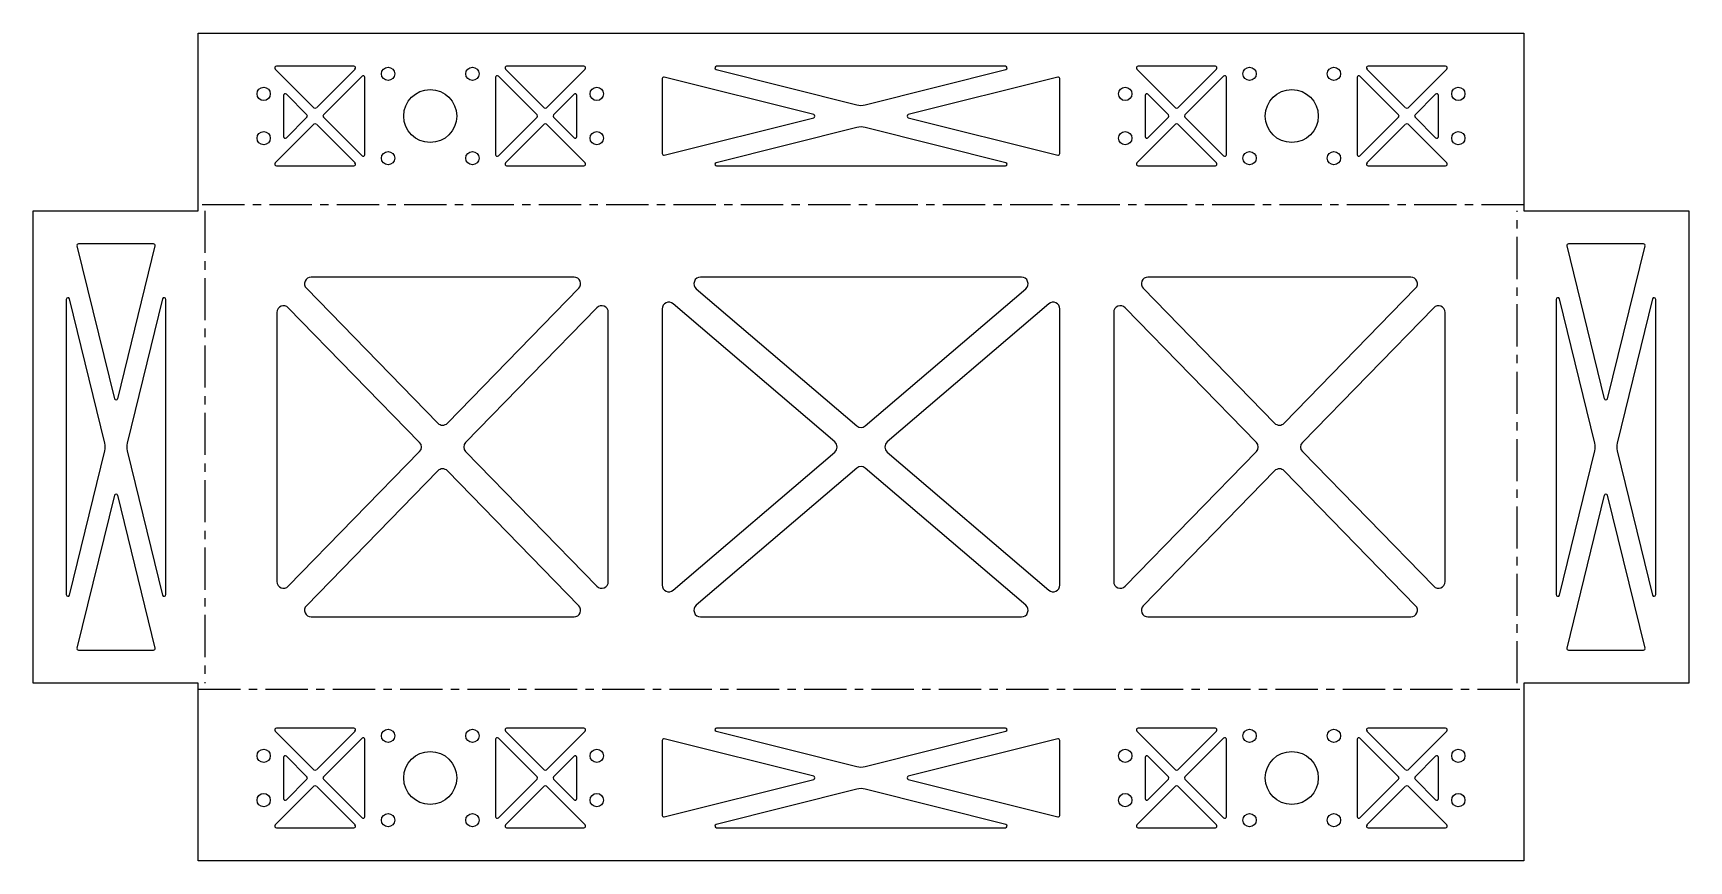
# Model space of a CAD drawing. Header units: millimetres. Extents: x -25 to 25, y -12.5 to 12.5.
import ezdxf

# ---------------------------------------------------------------- set-up
doc = ezdxf.new("R2010")
doc.units = ezdxf.units.MM
doc.linetypes.add('CENTERX2', pattern=[2.032, 1.27, -0.254, 0.254, -0.254])

msp = doc.modelspace()

# ---------------------------------------------------------------- linework, layer by layer
at = {"color": 7, "linetype": 'Continuous', "lineweight": 25}
for p, q in [((-20, 12.484), (20, 12.484)), ((-20, 7.126), (-20, 12.484)), ((20, 12.484), (20, 7.126)), ((-17.675, 11.399), (-16.508, 10.231)), ((-15.306, 11.484), (-17.64, 11.484)), ((-16.437, 10.231), (-15.27, 11.399)), ((-15.058, 11.187), (-16.225, 10.019)), ((-14.973, 8.817), (-14.973, 11.151)), ((-11.027, 11.151), (-11.027, 8.817)), ((-9.775, 10.019), (-10.942, 11.187)), ((-10.73, 11.399), (-9.563, 10.231)), ((-8.36, 11.484), (-10.694, 11.484)), ((-9.492, 10.231), (-8.325, 11.399)), ((-6, 11.111), (-6, 8.851)), ((-1.428, 10.029), (-5.938, 11.159)), ((-4.372, 11.386), (-0.122, 10.321)), ((4.36, 11.484), (-4.36, 11.484)), ((0.122, 10.321), (4.372, 11.386)), ((5.938, 11.159), (1.428, 10.029)), ((6, 8.851), (6, 11.111)), ((8.325, 11.399), (9.492, 10.231)), ((10.694, 11.484), (8.36, 11.484)), ((9.563, 10.231), (10.73, 11.399)), ((10.942, 11.187), (9.775, 10.019)), ((11.027, 8.817), (11.027, 11.151)), ((14.973, 11.151), (14.973, 8.817)), ((16.225, 10.019), (15.058, 11.187)), ((15.27, 11.399), (16.437, 10.231)), ((17.64, 11.484), (15.306, 11.484)), ((16.508, 10.231), (17.675, 11.399)), ((-17.426, 10.605), (-17.426, 9.363)), ((-16.72, 10.019), (-17.341, 10.64)), ((-8.659, 10.64), (-9.28, 10.019)), ((-8.574, 9.363), (-8.574, 10.605)), ((8.574, 10.605), (8.574, 9.363)), ((9.28, 10.019), (8.659, 10.64)), ((17.341, 10.64), (16.72, 10.019)), ((17.426, 9.363), (17.426, 10.605)), ((-16.508, 9.737), (-17.675, 8.569)), ((-17.341, 9.328), (-16.72, 9.949)), ((-15.27, 8.569), (-16.437, 9.737)), ((-16.225, 9.949), (-15.058, 8.781)), ((-10.942, 8.781), (-9.775, 9.949)), ((-9.563, 9.737), (-10.73, 8.569)), ((-8.325, 8.569), (-9.492, 9.737)), ((-9.28, 9.949), (-8.659, 9.328)), ((-5.938, 8.803), (-1.428, 9.932)), ((-0.122, 9.641), (-4.372, 8.576)), ((4.372, 8.576), (0.122, 9.641)), ((1.428, 9.932), (5.938, 8.803)), ((9.492, 9.737), (8.325, 8.569)), ((8.659, 9.328), (9.28, 9.949)), ((10.73, 8.569), (9.563, 9.737)), ((9.775, 9.949), (10.942, 8.781)), ((15.058, 8.781), (16.225, 9.949)), ((16.437, 9.737), (15.27, 8.569)), ((17.675, 8.569), (16.508, 9.737)), ((16.72, 9.949), (17.341, 9.328)), ((-17.64, 8.484), (-15.306, 8.484)), ((-10.694, 8.484), (-8.36, 8.484)), ((-4.36, 8.478), (4.36, 8.478)), ((8.36, 8.484), (10.694, 8.484)), ((15.306, 8.484), (17.64, 8.484)), ((-24.984, -7.126), (-24.984, 7.126)), ((-24.984, 7.126), (-20, 7.126)), ((20, 7.126), (24.984, 7.126)), ((24.984, 7.126), (24.984, -7.126)), ((-23.66, 6.064), (-22.529, 1.457)), ((-21.35, 6.126), (-23.611, 6.126)), ((-22.432, 1.457), (-21.302, 6.064)), ((21.302, 6.064), (22.432, 1.457)), ((23.611, 6.126), (21.35, 6.126)), ((22.529, 1.457), (23.66, 6.064)), ((-8.66, 5.126), (-16.593, 5.126)), ((4.842, 5.126), (-4.842, 5.126)), ((16.593, 5.126), (8.66, 5.126)), ((-16.736, 4.787), (-12.77, 0.72)), ((-12.483, 0.72), (-8.516, 4.787)), ((-4.972, 4.774), (-0.13, 0.637)), ((0.13, 0.637), (4.972, 4.774)), ((8.516, 4.787), (12.483, 0.72)), ((12.77, 0.72), (16.736, 4.787)), ((-23.984, 4.454), (-23.984, -4.454)), ((-22.819, 0.119), (-23.885, 4.466)), ((-21.076, 4.466), (-22.143, 0.119)), ((-20.978, -4.454), (-20.978, 4.454)), ((-17.626, 4.062), (-17.626, -4.062)), ((-13.321, 0.14), (-17.283, 4.202)), ((-7.97, 4.202), (-11.931, 0.14)), ((-7.626, -4.062), (-7.626, 4.062)), ((-6, 4.166), (-6, -4.166)), ((-0.794, 0.152), (-5.67, 4.318)), ((5.67, 4.318), (0.794, 0.152)), ((6, -4.166), (6, 4.166)), ((7.626, 4.062), (7.626, -4.062)), ((11.931, 0.14), (7.97, 4.202)), ((17.283, 4.202), (13.321, 0.14)), ((17.626, -4.062), (17.626, 4.062)), ((20.978, 4.454), (20.978, -4.454)), ((22.143, 0.119), (21.076, 4.466)), ((23.885, 4.466), (22.819, 0.119)), ((23.984, -4.454), (23.984, 4.454)), ((-23.885, -4.466), (-22.819, -0.119)), ((-22.143, -0.119), (-21.076, -4.466)), ((-17.283, -4.202), (-13.321, -0.14)), ((-11.931, -0.14), (-7.97, -4.202)), ((-5.67, -4.318), (-0.794, -0.152)), ((0.794, -0.152), (5.67, -4.318)), ((7.97, -4.202), (11.931, -0.14)), ((13.321, -0.14), (17.283, -4.202)), ((21.076, -4.466), (22.143, -0.119)), ((22.819, -0.119), (23.885, -4.466)), ((-12.77, -0.72), (-16.736, -4.787)), ((-8.516, -4.787), (-12.483, -0.72)), ((-0.13, -0.637), (-4.972, -4.774)), ((4.972, -4.774), (0.13, -0.637)), ((12.483, -0.72), (8.516, -4.787)), ((16.736, -4.787), (12.77, -0.72)), ((-22.529, -1.457), (-23.66, -6.064)), ((-21.302, -6.064), (-22.432, -1.457)), ((22.432, -1.457), (21.302, -6.064)), ((23.66, -6.064), (22.529, -1.457)), ((-16.593, -5.126), (-8.66, -5.126)), ((-4.842, -5.126), (4.842, -5.126)), ((8.66, -5.126), (16.593, -5.126)), ((-23.611, -6.126), (-21.35, -6.126)), ((21.35, -6.126), (23.611, -6.126)), ((-20, -7.126), (-24.984, -7.126)), ((-20, -12.484), (-20, -7.126)), ((24.984, -7.126), (20, -7.126)), ((20, -7.126), (20, -12.484)), ((-15.306, -8.484), (-17.64, -8.484)), ((-8.36, -8.484), (-10.694, -8.484)), ((4.36, -8.478), (-4.36, -8.478)), ((10.694, -8.484), (8.36, -8.484)), ((17.64, -8.484), (15.306, -8.484)), ((-17.675, -8.569), (-16.508, -9.737)), ((-16.437, -9.737), (-15.27, -8.569)), ((-15.058, -8.781), (-16.225, -9.949)), ((-14.973, -11.151), (-14.973, -8.817)), ((-11.027, -8.817), (-11.027, -11.151)), ((-9.775, -9.949), (-10.942, -8.781)), ((-10.73, -8.569), (-9.563, -9.737)), ((-9.492, -9.737), (-8.325, -8.569)), ((-6, -8.851), (-6, -11.111)), ((-1.428, -9.932), (-5.938, -8.803)), ((-4.372, -8.576), (-0.122, -9.641)), ((0.122, -9.641), (4.372, -8.576)), ((5.938, -8.803), (1.428, -9.932)), ((6, -11.111), (6, -8.851)), ((8.325, -8.569), (9.492, -9.737)), ((9.563, -9.737), (10.73, -8.569)), ((10.942, -8.781), (9.775, -9.949)), ((11.027, -11.151), (11.027, -8.817)), ((14.973, -8.817), (14.973, -11.151)), ((16.225, -9.949), (15.058, -8.781)), ((15.27, -8.569), (16.437, -9.737)), ((16.508, -9.737), (17.675, -8.569)), ((-17.426, -9.363), (-17.426, -10.605)), ((-16.72, -9.949), (-17.341, -9.328)), ((-8.659, -9.328), (-9.28, -9.949)), ((-8.574, -10.605), (-8.574, -9.363)), ((8.574, -9.363), (8.574, -10.605)), ((9.28, -9.949), (8.659, -9.328)), ((17.341, -9.328), (16.72, -9.949)), ((17.426, -10.605), (17.426, -9.363)), ((-16.508, -10.231), (-17.675, -11.399)), ((-17.341, -10.64), (-16.72, -10.019)), ((-15.27, -11.399), (-16.437, -10.231)), ((-16.225, -10.019), (-15.058, -11.187)), ((-10.942, -11.187), (-9.775, -10.019)), ((-9.563, -10.231), (-10.73, -11.399)), ((-8.325, -11.399), (-9.492, -10.231)), ((-9.28, -10.019), (-8.659, -10.64)), ((-5.938, -11.159), (-1.428, -10.029)), ((-0.122, -10.321), (-4.372, -11.386)), ((4.372, -11.386), (0.122, -10.321)), ((1.428, -10.029), (5.938, -11.159)), ((9.492, -10.231), (8.325, -11.399)), ((8.659, -10.64), (9.28, -10.019)), ((10.73, -11.399), (9.563, -10.231)), ((9.775, -10.019), (10.942, -11.187)), ((15.058, -11.187), (16.225, -10.019)), ((16.437, -10.231), (15.27, -11.399)), ((17.675, -11.399), (16.508, -10.231)), ((16.72, -10.019), (17.341, -10.64)), ((-17.64, -11.484), (-15.306, -11.484)), ((-10.694, -11.484), (-8.36, -11.484)), ((-4.36, -11.484), (4.36, -11.484)), ((8.36, -11.484), (10.694, -11.484)), ((15.306, -11.484), (17.64, -11.484)), ((20, -12.484), (-20, -12.484))]:
    msp.add_line(p, q, dxfattribs=at)
at = {"color": 7, "linetype": 'CENTERX2'}
for p, q in [((20, 7.302), (-20, 7.302)), ((-19.802, 7.126), (-19.802, -7.126)), ((19.802, -7.126), (19.802, 7.126)), ((-20, -7.302), (20, -7.302))]:
    msp.add_line(p, q, dxfattribs=at)
at = {"color": 7, "linetype": 'Continuous', "lineweight": 25}
for centre, radius in [((-14.273, 11.257), 0.2), ((-11.727, 11.257), 0.2), ((11.727, 11.257), 0.2), ((14.273, 11.257), 0.2), ((-18.026, 10.651), 0.2), ((-13, 9.984), 0.8), ((-7.974, 10.651), 0.2), ((7.974, 10.651), 0.2), ((13, 9.984), 0.8), ((18.026, 10.651), 0.2), ((-18.026, 9.317), 0.2), ((-7.974, 9.317), 0.2), ((7.974, 9.317), 0.2), ((18.026, 9.317), 0.2), ((-14.273, 8.711), 0.2), ((-11.727, 8.711), 0.2), ((11.727, 8.711), 0.2), ((14.273, 8.711), 0.2), ((-14.273, -8.711), 0.2), ((-11.727, -8.711), 0.2), ((11.727, -8.711), 0.2), ((14.273, -8.711), 0.2), ((-18.026, -9.317), 0.2), ((-13, -9.984), 0.8), ((-7.974, -9.317), 0.2), ((7.974, -9.317), 0.2), ((13, -9.984), 0.8), ((18.026, -9.317), 0.2), ((-18.026, -10.651), 0.2), ((-7.974, -10.651), 0.2), ((7.974, -10.651), 0.2), ((18.026, -10.651), 0.2), ((-14.273, -11.257), 0.2), ((-11.727, -11.257), 0.2), ((11.727, -11.257), 0.2), ((14.273, -11.257), 0.2)]:
    msp.add_circle(centre, radius, dxfattribs=at)
for centre, radius, start, end in [((-17.64, 11.434), 0.05, 90, 225), ((-15.306, 11.434), 0.05, 315, 90), ((-15.023, 11.151), 0.05, 360, 135), ((-10.977, 11.151), 0.05, 45, 180), ((-10.694, 11.434), 0.05, 90, 225), ((-8.36, 11.434), 0.05, 315, 90), ((-5.95, 11.111), 0.05, 75.9353, 180), ((-4.36, 11.434), 0.05, 90, 255.9353), ((4.36, 11.434), 0.05, 284.0647, 90), ((5.95, 11.111), 0.05, 360, 104.0647), ((8.36, 11.434), 0.05, 90, 225), ((10.694, 11.434), 0.05, 315, 90), ((10.977, 11.151), 0.05, 0, 135), ((15.023, 11.151), 0.05, 45, 180), ((15.306, 11.434), 0.05, 90, 225), ((17.64, 11.434), 0.05, 315, 90), ((-17.376, 10.605), 0.05, 45, 180), ((-8.624, 10.605), 0.05, 0, 135), ((8.624, 10.605), 0.05, 45, 180), ((17.376, 10.605), 0.05, 0, 135), ((-16.756, 9.984), 0.05, 315, 45), ((-16.473, 10.267), 0.05, 225, 315), ((-16.19, 9.984), 0.05, 135, 225), ((-9.81, 9.984), 0.05, 315, 45), ((-9.527, 10.267), 0.05, 225, 315), ((-9.244, 9.984), 0.05, 135, 225), ((-1.44, 9.981), 0.05, 284.0647, 75.9353), ((0, 10.806), 0.5, 255.9353, 284.0647), ((1.44, 9.981), 0.05, 104.0647, 255.9353), ((9.244, 9.984), 0.05, 315, 45), ((9.527, 10.267), 0.05, 225, 315), ((9.81, 9.984), 0.05, 135, 225), ((16.19, 9.984), 0.05, 315, 45), ((16.473, 10.267), 0.05, 225, 315), ((16.756, 9.984), 0.05, 135, 225), ((-16.473, 9.701), 0.05, 45, 135), ((-9.527, 9.701), 0.05, 45, 135), ((0, 9.156), 0.5, 75.9353, 104.0647), ((9.527, 9.701), 0.05, 45, 135), ((16.473, 9.701), 0.05, 45, 135), ((-17.376, 9.363), 0.05, 180, 315), ((-8.624, 9.363), 0.05, 225, 0), ((8.624, 9.363), 0.05, 180, 315), ((17.376, 9.363), 0.05, 225, 0), ((-17.64, 8.534), 0.05, 135, 270), ((-15.306, 8.534), 0.05, 270, 45), ((-15.023, 8.817), 0.05, 225, 360), ((-10.977, 8.817), 0.05, 180, 315), ((-10.694, 8.534), 0.05, 135, 270), ((-8.36, 8.534), 0.05, 270, 45), ((-5.95, 8.851), 0.05, 180, 284.0647), ((-4.36, 8.528), 0.05, 104.0647, 270), ((4.36, 8.528), 0.05, 270, 75.9353), ((5.95, 8.851), 0.05, 255.9353, 0), ((8.36, 8.534), 0.05, 135, 270), ((10.694, 8.534), 0.05, 270, 45), ((10.977, 8.817), 0.05, 225, 0), ((15.023, 8.817), 0.05, 180, 315), ((15.306, 8.534), 0.05, 135, 270), ((17.64, 8.534), 0.05, 270, 45), ((-23.611, 6.076), 0.05, 90, 193.7859), ((-21.35, 6.076), 0.05, 346.2141, 90), ((21.35, 6.076), 0.05, 90, 193.7859), ((23.611, 6.076), 0.05, 346.2141, 90), ((-16.593, 4.926), 0.2, 90, 224.2852), ((-8.66, 4.926), 0.2, 315.7148, 90), ((-4.842, 4.926), 0.2, 90, 229.4898), ((4.842, 4.926), 0.2, 310.5102, 90), ((8.66, 4.926), 0.2, 90, 224.2852), ((16.593, 4.926), 0.2, 315.7148, 90), ((-23.934, 4.454), 0.05, 13.7859, 180), ((-21.028, 4.454), 0.05, 360, 166.2141), ((21.028, 4.454), 0.05, 13.7859, 180), ((23.934, 4.454), 0.05, 0, 166.2141), ((-17.426, 4.062), 0.2, 44.2852, 180), ((-7.826, 4.062), 0.2, 0, 135.7148), ((-5.8, 4.166), 0.2, 49.4898, 180), ((5.8, 4.166), 0.2, 0, 130.5102), ((7.826, 4.062), 0.2, 44.2852, 180), ((17.426, 4.062), 0.2, 0, 135.7148), ((-22.481, 1.469), 0.05, 193.7859, 346.2141), ((22.481, 1.469), 0.05, 193.7859, 346.2141), ((-12.626, 0.859), 0.2, 224.2852, 315.7148), ((0, 0.789), 0.2, 229.4898, 310.5102), ((12.626, 0.859), 0.2, 224.2852, 315.7148), ((-23.305, 0), 0.5, 346.2141, 13.7859), ((-21.657, 0), 0.5, 166.2141, 193.7859), ((-13.464, 0), 0.2, 315.7148, 44.2852), ((-11.788, 0), 0.2, 135.7148, 224.2852), ((-0.924, 0), 0.2, 310.5102, 49.4898), ((0.924, 0), 0.2, 130.5102, 229.4898), ((11.788, 0), 0.2, 315.7148, 44.2852), ((13.464, 0), 0.2, 135.7148, 224.2852), ((21.657, 0), 0.5, 346.2141, 13.7859), ((23.305, 0), 0.5, 166.2141, 193.7859), ((-12.626, -0.859), 0.2, 44.2852, 135.7148), ((0, -0.789), 0.2, 49.4898, 130.5102), ((12.626, -0.859), 0.2, 44.2852, 135.7148), ((-22.481, -1.469), 0.05, 13.7859, 166.2141), ((22.481, -1.469), 0.05, 13.7859, 166.2141), ((-23.934, -4.454), 0.05, 180, 346.2141), ((-21.028, -4.454), 0.05, 193.7859, 0), ((-17.426, -4.062), 0.2, 180, 315.7148), ((-7.826, -4.062), 0.2, 224.2852, 0), ((-5.8, -4.166), 0.2, 180, 310.5102), ((5.8, -4.166), 0.2, 229.4898, 0), ((7.826, -4.062), 0.2, 180, 315.7148), ((17.426, -4.062), 0.2, 224.2852, 0), ((21.028, -4.454), 0.05, 180, 346.2141), ((23.934, -4.454), 0.05, 193.7859, 360), ((-16.593, -4.926), 0.2, 135.7148, 270), ((-8.66, -4.926), 0.2, 270, 44.2852), ((-4.842, -4.926), 0.2, 130.5102, 270), ((4.842, -4.926), 0.2, 270, 49.4898), ((8.66, -4.926), 0.2, 135.7148, 270), ((16.593, -4.926), 0.2, 270, 44.2852), ((-23.611, -6.076), 0.05, 166.2141, 270), ((-21.35, -6.076), 0.05, 270, 13.7859), ((21.35, -6.076), 0.05, 166.2141, 270), ((23.611, -6.076), 0.05, 270, 13.7859), ((-17.64, -8.534), 0.05, 90, 225), ((-15.306, -8.534), 0.05, 315, 90), ((-10.694, -8.534), 0.05, 90, 225), ((-8.36, -8.534), 0.05, 315, 90), ((-4.36, -8.528), 0.05, 90, 255.9353), ((4.36, -8.528), 0.05, 284.0647, 90), ((8.36, -8.534), 0.05, 90, 225), ((10.694, -8.534), 0.05, 315, 90), ((15.306, -8.534), 0.05, 90, 225), ((17.64, -8.534), 0.05, 315, 90), ((-15.023, -8.817), 0.05, 0, 135), ((-10.977, -8.817), 0.05, 45, 180), ((-5.95, -8.851), 0.05, 75.9353, 180), ((5.95, -8.851), 0.05, 360, 104.0647), ((10.977, -8.817), 0.05, 0, 135), ((15.023, -8.817), 0.05, 45, 180), ((-17.376, -9.363), 0.05, 45, 180), ((-8.624, -9.363), 0.05, 0, 135), ((8.624, -9.363), 0.05, 45, 180), ((17.376, -9.363), 0.05, 0, 135), ((-16.756, -9.984), 0.05, 315, 45), ((-16.473, -9.701), 0.05, 225, 315), ((-16.19, -9.984), 0.05, 135, 225), ((-9.81, -9.984), 0.05, 315, 45), ((-9.527, -9.701), 0.05, 225, 315), ((-9.244, -9.984), 0.05, 135, 225), ((-1.44, -9.981), 0.05, 284.0647, 75.9353), ((0, -9.156), 0.5, 255.9353, 284.0647), ((1.44, -9.981), 0.05, 104.0647, 255.9353), ((9.244, -9.984), 0.05, 315, 45), ((9.527, -9.701), 0.05, 225, 315), ((9.81, -9.984), 0.05, 135, 225), ((16.19, -9.984), 0.05, 315, 45), ((16.473, -9.701), 0.05, 225, 315), ((16.756, -9.984), 0.05, 135, 225), ((-16.473, -10.267), 0.05, 45, 135), ((-9.527, -10.267), 0.05, 45, 135), ((0, -10.806), 0.5, 75.9353, 104.0647), ((9.527, -10.267), 0.05, 45, 135), ((16.473, -10.267), 0.05, 45, 135), ((-17.376, -10.605), 0.05, 180, 315), ((-8.624, -10.605), 0.05, 225, 0), ((8.624, -10.605), 0.05, 180, 315), ((17.376, -10.605), 0.05, 225, 0), ((-17.64, -11.434), 0.05, 135, 270), ((-15.306, -11.434), 0.05, 270, 45), ((-15.023, -11.151), 0.05, 225, 360), ((-10.977, -11.151), 0.05, 180, 315), ((-10.694, -11.434), 0.05, 135, 270), ((-8.36, -11.434), 0.05, 270, 45), ((-5.95, -11.111), 0.05, 180, 284.0647), ((-4.36, -11.434), 0.05, 104.0647, 270), ((4.36, -11.434), 0.05, 270, 75.9353), ((5.95, -11.111), 0.05, 255.9353, 0), ((8.36, -11.434), 0.05, 135, 270), ((10.694, -11.434), 0.05, 270, 45), ((10.977, -11.151), 0.05, 225, 0), ((15.023, -11.151), 0.05, 180, 315), ((15.306, -11.434), 0.05, 135, 270), ((17.64, -11.434), 0.05, 270, 45)]:
    msp.add_arc(centre, radius, start, end, dxfattribs=at)

doc.saveas('drawing.dxf')
